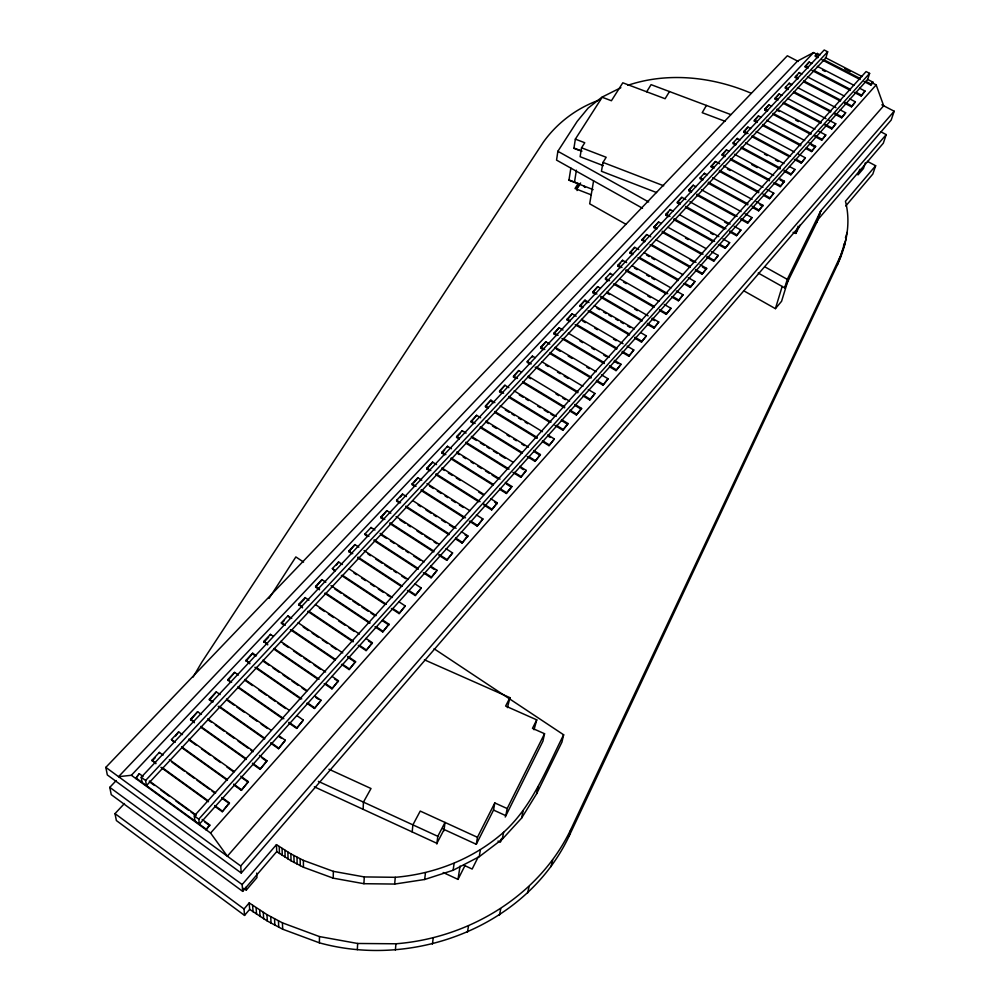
<?xml version="1.0" encoding="UTF-8"?>
<svg xmlns="http://www.w3.org/2000/svg" width="1000" height="1000" viewBox="0 0 1000 1000"><rect width="100%" height="100%" fill="white"/><g stroke="black" fill="none" stroke-linecap="round" stroke-linejoin="round"><path stroke-width="1.5" d="M306.812 703.213L314.425 708.462L321.037 700.263L314.7 695.913M319.525 589.763L315.65 587.188L315.65 586.35L321.962 579.637L325.825 582.212M867.4 161.363L875.65 165.738L845.438 201.287C851.062 222.638 846.525 245.162 837.387 264.85L569.062 836.2C526.075 926.8 413.888 968.962 319.413 942.837L319.45 936.575L282.45 922.862L266.975 914.625L249.2 902.913L244.037 908.988L244.537 915.413L116.375 820.562L115 813.625L124.462 803.525M321.037 700.263L314.425 708.462M321.962 579.637L315.65 587.188M342.438 564.513L338.587 561.975L332.375 568.575L334.938 571.125M324.212 683.575L331.925 688.85L338.438 680.775L332.025 676.388M338.587 561.975L336.5 565.025M434.087 648.75L563.638 734.788L561.95 742.1L536.638 793.725L521.613 818.088L502.262 839.225L479.212 856.737L453.113 870.275L424.675 879.488L394.675 884.062L363.913 883.7L333.212 878.162L333.35 871.35L303.375 860.375L290.863 853.875L276.45 844.638L242.15 884.575L242.675 891.363L111.237 794.65L109.787 787.35L116.225 780.562M331.925 688.85L338.438 680.775M351.413 553.65L348.837 551.087L354.95 544.6L358.85 547.15M341.475 664.362L349.137 669.562L355.55 661.6L347.9 656.413M354.95 544.6L348.812 551.938M349.137 669.562L355.55 661.6M374.938 530.013L371.05 527.487L365.037 533.888L365 534.738L367.587 536.425M371.012 528.35L371.05 527.487M358.288 645.362L366.062 650.6L372.388 642.75L365.913 638.4M363.1 809.3L363.45 802.113L371.012 788.525L328.95 769.237M366.062 650.6L372.388 642.75M357.337 949.688L357.65 943.475L319.45 936.575M383.512 519.475L380.938 517.8L380.975 516.95L386.9 510.65L390.838 513.188M363.913 883.7L364.275 876.925L333.35 871.35M386.9 510.65L380.938 517.8M374.975 626.788L382.713 631.95L388.95 624.2L382.512 619.913M382.713 631.95L388.95 624.2M406.425 496.575L402.512 494.075L396.675 500.262L396.625 501.138L399.237 502.812M402.512 494.075L400.513 497M391.4 608.5L399.1 613.6L405.25 605.95L398.837 601.725M421.775 480.225L417.875 477.75L412.125 483.85L412.062 484.712L414.675 486.375M405.25 605.95L399.1 613.6M417.875 477.75L413.975 482.688M407.4 590.413L415.213 595.538L421.275 588L414.775 583.75M429.45 470.637L426.863 469L426.925 468.125L432.587 462.113L436.55 464.613M394.675 884.062L395.262 877.3C434.988 873.988 473.562 858.737 503.6 832.3C532.537 806.062 546.475 768.85 563.638 734.788M421.275 588L415.213 595.538M432.587 462.113L426.863 469M395.363 950L395.95 943.787C468.512 938.1 538.9 896.188 570.8 829.525L840.15 256.65L844.737 244.488M444.475 454.725L441.838 453.075L441.925 452.2L447.5 446.275L451.438 448.738M423.3 572.712L431.075 577.775L437.05 570.337L430.575 566.138M447.413 447.15L447.5 446.275M437.05 570.337L431.075 577.775M412.188 831.925L412.887 824.862L420.238 811.075L477.45 837.3L476.287 844.287L443.038 829.013M459.212 439.012L456.6 437.388L456.688 436.512L462.175 430.675L466.1 433.113M438.95 555.288L446.688 560.288L452.575 552.95L446.012 548.713M462.088 431.562L462.175 430.675M452.575 552.95L446.688 560.288M473.738 423.55L471.138 421.938L471.238 421.062L476.637 415.312L480.625 417.762M476.637 415.312L471.138 421.938M455.5 538.875L462.05 543.075L467.85 535.837L461.325 531.65M424.675 879.488L425.475 872.725M462.05 543.075L467.85 535.837M488.1 408.338L485.462 406.712L485.562 405.838L490.887 400.175L494.862 402.6M485.462 406.712L490.887 400.175M436.825 844.05L437.8 836.325L445.025 822.438L443.925 830.863M469.363 521.163L477.175 526.125L482.9 518.987L476.4 514.862M482.9 518.987L477.175 526.125M502.2 393.325L499.575 391.725L499.688 390.838L504.938 385.262L508.875 387.65M504.938 385.262L499.575 391.725M432.4 944.075L433.237 937.85M483.875 505L491.65 509.913L497.3 502.85L490.7 498.7M516.1 378.525L513.475 376.938L513.6 376.05L518.763 370.562L521.438 372.175M491.65 509.913L497.3 502.85M518.763 370.562L513.475 376.938M499.738 489.35L506.312 493.475L511.9 486.512L505.325 482.4M620.85 87.688L601.888 97.2L588.088 108.138L577.163 121.4L557.863 151.287L556.562 160.113L642.5 208.238M535.062 357.663L532.4 356.075L527.3 361.488L527.175 362.388L529.837 363.975M453.113 870.275L454.113 863.475M511.9 486.512L506.312 493.475M532.275 356.962L532.4 356.075M443.212 872.525L458 879.388L460.05 866.062M512.9 472.413L520.763 477.3L526.263 470.425L519.725 466.362M543.337 349.613L540.675 348.025L540.812 347.137L545.837 341.8L549.812 344.162M570.85 168.075L568.95 180.212L593.15 189.613M669.463 91.562L665.113 98.725L622.8 82.8L611.413 100.738L602.188 97.25L575.35 139.125L573.962 148.038L581.987 151.125M545.837 341.8L540.675 348.025M526.263 470.425L520.763 477.3M574.462 182.35L576.388 170.212M575.35 139.125L584.763 142.738L581.55 147.812L580.125 156.713L603.35 165.662M577.038 190.562L578.188 183.5L569 179.938M556.625 335.45L553.987 333.888L554.138 332.987L559.087 327.725L563.038 330.062M527.163 456.538L534.987 461.362L540.413 454.575L533.775 450.487M559.087 327.725L553.987 333.888M534.987 461.362L540.413 454.575M843.913 244.1L843.5 246.562L846.263 238.337M569.8 321.512L567.112 319.938L567.263 319.037L572.15 313.85L576.163 316.212M593.587 180.85L589.675 203.8L625.875 224.237M542.375 441.613L549 445.662L554.35 438.963L547.737 434.925M572.15 313.85L567.112 319.938M479.212 856.737L480.387 849.875M467.413 932.312L468.5 926.05M554.35 438.963L549 445.662M581.55 147.812L606.175 157.275L603 162.413L601.45 171.275L656.587 192.562M424.412 659.812L509.975 697.688L507.413 707.638M582.725 307.75L580.05 306.188L580.212 305.287L585.025 300.175L589.025 302.5M493.537 810.075L494.8 802.938L507.175 808.562L505.825 815.662L493.537 810.075L476.287 844.287M580.05 306.188L585.025 300.175M554.888 425.387L562.8 430.2L568.088 423.587L561.5 419.588M568.088 423.587L562.8 430.2M595.462 294.175L592.8 292.625L592.975 291.725L597.712 286.688L600.375 288.225M597.712 286.688L592.8 292.625M569.837 411.012L576.388 414.975L581.613 408.425L574.925 404.4M578.075 186.713L579.012 185.463L578.075 186.713A20.062 4.05 -69.1 0 1 576.413 188.325M612.938 274.938L610.237 273.387L605.55 278.363L605.388 279.262L608.088 280.825M576.388 414.975L581.613 408.425M500.975 839.225L500.412 842.188L498.013 841.087M610.062 274.288L610.237 273.387M502.262 839.225L503.6 832.3M583.125 395.962L589.788 399.963L594.938 393.5L588.288 389.525M620.475 267.625L617.788 266.075L617.962 265.175L622.575 260.275L626.613 262.575M594.938 393.5L589.788 399.963M622.4 261.175L622.575 260.275M596.362 381.225L602.987 385.175L608.075 378.787L601.462 374.85M632.7 254.6L630.025 253.075L630.2 252.175L634.75 247.338L638.763 249.613M509.975 697.688L505.625 706.05L536.75 719.862L534.025 729.737M634.75 247.338L630.025 253.075M608.075 378.787L602.987 385.175M499.438 915.163L500.737 908.825M521.613 818.088L523.062 811.087M644.75 241.762L642.087 240.25L642.275 239.35L646.762 234.575L650.763 236.825M609.4 366.688L616 370.6L621.025 364.288L614.438 360.4M646.762 234.575L642.087 240.25M621.025 364.288L616 370.6M536.75 719.862L532.475 728.35L544.538 733.713L542.962 741.112L505.213 817.025M656.7 229.125L653.988 227.6L654.188 226.7L658.612 221.988L661.325 223.512M622.125 352.287L628.825 356.225L633.787 350L627.087 346.075M658.612 221.988L653.988 227.6M536.638 793.725L538.188 786.612M633.787 350L628.825 356.225M668.438 216.637L665.738 215.125L665.938 214.213L670.3 209.575L673 211.075M670.1 210.475L670.3 209.575M634.788 338.162L641.462 342.062L646.363 335.913L641.038 332.8M646.363 335.913L641.462 342.062M680.013 204.3L677.325 202.812L677.525 201.9L681.838 197.312L685.863 199.55M681.838 197.312L677.325 202.812M647.288 324.25L653.925 328.1L658.763 322.025L652.138 318.188M691.425 192.138L688.75 190.662L688.962 189.75L693.213 185.225L695.95 186.737M658.763 322.025L653.925 328.1M527.575 893.088L529.062 886.65M693.213 185.225L688.75 190.662M659.463 310.45L666.213 314.337L671 308.325L664.25 304.45M707.175 174.788L704.45 173.3L700.25 177.75L700.037 178.663L702.763 180.162M671 308.325L666.213 314.337M704.237 174.213L704.45 173.3M671.6 296.913L678.325 300.775L683.05 294.825L676.338 290.988M713.875 168.312L711.162 166.838L711.388 165.925L715.537 161.513L719.6 163.725M683.05 294.825L678.325 300.775M715.537 161.513L711.162 166.838M724.862 156.625L722.163 155.15L722.387 154.238L726.475 149.9L729.175 151.35M683.587 283.575L690.275 287.387L694.938 281.512L688.25 277.712M726.475 149.9L722.163 155.15M694.938 281.512L690.275 287.387M551.025 866.6L552.65 860.05M843.188 247.8L839.938 258.8M740.025 139.9L737.275 138.425L733.238 142.713L733 143.625L735.688 145.075M695.4 270.413L702.062 274.188L706.663 268.375L700.013 264.625M737.038 139.338L737.275 138.425M702.062 274.188L706.663 268.375M746.45 133.713L743.713 132.25L743.95 131.337L747.938 127.1L750.662 128.562M747.938 127.1L743.713 132.25M706.9 257.35L713.675 261.163L718.238 255.425L711.462 251.625M718.238 255.425L713.675 261.163M757.013 122.463L754.287 121.013L754.525 120.1L758.462 115.913L761.175 117.362M569.062 836.2L570.8 829.525M758.462 115.913L754.287 121.013M718.388 244.55L725.138 248.325L729.638 242.65L722.9 238.888M729.638 242.65L725.138 248.325M767.438 111.363L764.725 109.925L764.963 109L768.85 104.875L771.562 106.312M768.85 104.875L764.725 109.925M729.725 231.925L736.45 235.662L740.9 230.037L734.188 226.325M777.725 100.388L775.025 98.963L775.275 98.05L779.112 93.975L781.875 95.425M740.9 230.037L736.45 235.662M779.112 93.975L775.025 98.963M740.913 219.462L747.6 223.162L752 217.613L745.163 213.837M791.988 84.65L789.237 83.212L785.45 87.238L785.2 88.15L787.962 89.6M752 217.613L747.6 223.162M788.988 84.125L789.237 83.212M798 78.9L795.25 77.475L795.5 76.562L799.25 72.575L801.988 74.013M753.162 207.838L758.612 210.825L762.962 205.338L756.162 201.612M799 73.5L799.25 72.575M758.612 210.825L762.962 205.338M807.913 68.338L805.175 66.925L805.438 66.013L809.137 62.075L811.862 63.487M764.05 195.7L769.475 198.663L773.775 193.225L767 189.537M809.137 62.075L805.175 66.925M773.775 193.225L769.475 198.663M819.975 54.85L817.262 53.438L815.438 55.388L815.175 56.3L817.887 57.7M817 54.363L817.262 53.438M773.45 182.987L780.2 186.65L784.438 181.275L779.05 178.363M780.2 186.65L784.438 181.275M784.05 171.175L790.775 174.8L794.975 169.488L789.475 166.525M827.663 51.788L825.888 57.9L146.45 785.6L145.612 780.462L141.237 777.275L824.2 50L827.663 51.788L145.612 780.462M794.975 169.488L790.775 174.8M794.375 159.425L801.213 163.1L805.375 157.838L798.538 154.175M805.375 157.838L801.213 163.1M806.075 148.65L811.525 151.55L815.625 146.35L808.825 142.725M811.525 151.55L815.625 146.35M814.912 136.55L821.7 140.15L825.763 135L818.988 131.412M793.088 232.35L795.875 233.425L798.075 226.213M825.763 135L821.7 140.15M743.587 290.7L775.4 308.65L782.175 286.45M824.987 125.337L831.737 128.9L835.763 123.8L828.85 120.162M758.225 273.038L784.675 287.85L787.288 279.363L820.837 210.75L886.225 134.613L880.763 131.75M835.763 123.8L831.737 128.9M788.425 279.062L781.575 301.288L775.4 308.65M834.775 114.175L841.663 117.788L845.638 112.75L840.138 109.862M845.638 112.75L841.663 117.788M844.6 103.238L851.45 106.812L855.387 101.825L849.912 98.975M784.675 287.85L816.725 222.5L819.75 213.225M816.725 222.5L820.688 211.1M817.212 221.438L820.837 210.75M855.387 101.825L851.45 106.812M854.3 92.438L861.125 95.975L865.013 91.037L859.562 88.212M869.613 73.375L867.675 79.45L199.35 824.163L198.775 819.163L194.3 815.913L866.087 71.562L869.613 73.375L198.775 819.163M865.013 91.037L861.125 95.975M864.075 81.562L870.863 85.075L872.938 82.175L867.5 79.362M872.938 82.175L870.863 85.075M859.837 169.275L857.975 174.913L863.45 168.5L865.325 162.875M845.45 237.65L847.3 232.162M837.387 264.85L840.15 256.65M875.65 165.738L872.837 174.025L845.738 206.012M886.225 134.613L883.312 143.212L818.138 219.325M881.85 104.825L894.175 111.225L891.175 120.075L241.262 873.037L107.325 774.938L105.825 767.362L787.337 55.775L798.3 61.463M501.012 840.85L502.375 838.088M507.175 808.562L544.538 733.713M795.875 233.425L800.05 225.037M478.237 856.925L472.163 869.05L463.988 865.263M477.45 837.3L494.8 802.938M458 879.388L464.913 865.7M444.1 829.5L436.912 843.325L314.337 786.825M193.088 677.075L201.775 662.262L543.3 142.25C557.188 122.688 577.212 107.8 599.812 99.838M706.413 105.438L702.2 112.688L725.238 121.35M646.675 91.788L651.087 84.65L730.812 114.588M578.987 185.588L580.6 182.987M578.188 183.5L575.025 188.55L591.025 194.762M269.05 598.425L295.85 556.938L303.562 562.062M244.537 915.413L249.662 909.375L249.2 902.913M243.825 888.263L246.287 890.088L256.962 877.6L256.688 873.1M242.675 891.363L276.725 851.6L276.45 844.638M241.262 873.037L240.712 865.987L894.175 111.225M876.162 84.887L883.662 105.775L227.35 856.213L210.588 833.037L876.162 84.887L872.075 82.788M209.713 824.938L206.125 829.788L209.713 824.938L202.162 819.45M214.737 806.275L222.262 811.712L229.4 802.887L221.887 797.475M233.725 784.887L241.337 790.337L248.363 781.65L240.763 776.213M252.512 763.962L260.087 769.338L267 760.775L259.438 755.425M270.975 743.388L278.512 748.7L285.325 740.25L278.938 735.775M288.975 723.088L296.613 728.4L303.325 720.088L296.975 715.675M222.262 811.712L229.4 802.887M241.337 790.337L248.363 781.65M260.087 769.338L267 760.775M278.512 748.7L285.325 740.25M296.613 728.4L303.325 720.088M139.288 773.713L135.7 778.438L139.288 773.713L143.062 776.45M155.875 763.7L152 760.212L159.338 752.412L163.088 755.113M174.088 742.163L171.438 739.55L178.65 731.888L182.463 734.6M194.425 722.738L190.55 719.25L197.638 711.725L201.425 714.4M211.925 701.862L209.338 699.3L216.3 691.888L220.138 694.575M230.413 682.262L227.8 679.675L234.65 672.4L238.475 675.05M249.812 663.825L245.963 660.387L252.7 653.225L256.5 655.837M267.7 644.875L263.812 641.413L270.45 634.375L273.012 636.125M283.962 625.325L281.375 622.762L287.9 615.837L291.725 618.425M302.55 607.85L298.65 604.4L305.075 597.587L308.95 600.2M152.125 760.987L155.262 757.65M175.662 735.962L178.65 731.888M190.637 720.05L197.638 711.725M209.412 700.1L216.3 691.888M227.862 680.487L234.65 672.4M246 661.2L252.7 653.225M263.85 642.237L268.587 637.212M281.4 623.587L284.188 620.625M298.663 605.237L304.012 599.562M441.838 453.075L444.625 450.112M456.6 437.388L460.25 433.5M617.788 266.075L620.55 263.137M665.738 215.125L668.35 212.338M795.25 77.475L797.125 75.487M813.562 52.575L797.513 61.05L118.575 776.675L131.363 775.275L813.562 52.575L817.638 54.688M627.812 85.312C667.837 71.812 712.525 76.75 750.987 93.162M357.65 943.475L395.95 943.787M364.275 876.925L395.262 877.3M276.725 851.6L291.038 860.788L303.45 867.25L333.212 878.162M249.662 909.375L267.312 921.025L282.675 929.212L319.413 942.837M573.913 148.338L579.525 150.5M603 162.413L663.7 185.787M318.375 781.375L437.8 836.325M825.413 57.65L862.075 76.562M844.862 68.737L850.3 71.55M815.438 55.388L818.15 56.788M823.587 59.6L860.288 78.55M865.725 81.35L871.162 84.162M821.963 59.812L860 79.463M817.312 66.325L854.112 85.388M822.5 70.062L825.225 71.475M805.438 66.013L808.162 67.425M813.625 70.263L850.487 89.4M855.95 92.238L861.413 95.075M812 70.462L850.212 90.312M807.463 76.862L844.438 96.112M795.5 76.562L798.25 77.987M803.737 80.85L840.763 100.188M844.887 102.325L851.737 105.913M803.475 81.762L840.487 101.088M797.5 87.537L836.012 107.7M785.45 87.238L788.213 88.688M793.725 91.575L830.925 111.1M835.05 113.263L841.938 116.875M793.462 92.487L830.65 112M787.4 98.338L826.087 118.713M775.275 98.05L777.975 99.475M783.375 102.325L821.213 122.287M825.263 124.425L832.025 127.987M783.125 103.238L820.938 123.2M776.975 109.175L814.925 129.262M776.737 110.1L779.438 111.525M795.688 120.138L798.4 121.562M764.963 109L767.675 110.45M773.112 113.325L811.112 133.488M815.188 135.65L821.975 139.25M772.862 114.237L810.85 134.4M766.625 120.262L804.737 140.55M811.275 145.087L815.362 147.25M754.525 120.1L757.25 121.55M762.7 124.462L800.888 144.825M806.338 147.738L811.787 150.65M762.463 125.375L800.625 145.738M756.137 131.488L794.425 151.988M743.95 131.337L748.05 133.537M752.163 135.738L790.525 156.312M796 159.25L801.488 162.2M751.925 136.65L788.888 156.488M745.512 142.863L783.988 163.562M764.5 154.125L767.25 155.6M775.487 160.037L778.238 161.513M733.238 142.713L735.925 144.162M741.3 147.062L780.288 168.088M784.312 170.263L791.038 173.888M741.062 147.975L780.025 169M734.562 154.275L773.662 175.438M751.85 164.675L757.237 167.587M780.138 179.988L784.188 182.188M722.387 154.238L725.088 155.712M730.487 158.637L769.65 179.887M775.05 182.812L780.45 185.75M730.25 159.55L769.4 180.787M723.662 165.938L762.938 187.325M727.5 169.062L730.2 170.538M711.388 165.925L714.1 167.4M719.525 170.362L758.875 191.838M762.95 194.05L769.725 197.75M719.3 171.275L758.625 192.738M712.613 177.763L752.075 199.375M759.987 204.75L762.712 206.238M700.25 177.75L702.975 179.25M708.425 182.25L747.962 203.938M752.05 206.188L758.863 209.925M708.213 183.15L747.712 204.85M701.425 189.75L741.062 211.588M688.962 189.75L691.637 191.225M696.988 194.175L737.15 216.35M741.162 218.562L747.85 222.262M696.775 195.087L735.562 216.513M689.887 201.775L730.163 224.088M724.562 222.025L727.237 223.512M677.525 201.9L680.212 203.388M685.588 206.375L725.938 228.787M729.963 231.025L736.688 234.762M685.387 207.288L724.35 228.938M679.75 214.838L718.85 236.637M710.537 233.025L713.238 234.525M557.863 151.287L648.662 201.975M764.663 266.737L787.288 279.363M665.938 214.213L669.987 216.475M674.038 218.738L714.575 241.388M719.975 244.412L725.375 247.425M673.838 219.65L712.987 241.537M668.1 227.312L706.038 248.588M685.5 238.088L688.213 239.613M654.188 226.7L656.9 228.225M662.325 231.275L703.05 254.163M707.125 256.45L713.913 260.262M662.125 232.175L701.475 254.3M656.087 239.838L696.025 262.375M690.113 260.062L694.2 262.362M702.362 266.975L706.438 269.275M642.275 239.35L644.938 240.85M651.612 244.625L690.288 266.5M695.612 269.513L702.288 273.288M650.088 244.775L690.062 267.4M644.112 252.65L682.9 274.675M646.6 255.075L649.275 256.6M651.95 258.113L654.625 259.637M630.2 252.175L632.888 253.7M639.587 257.512L678.438 279.625M685.138 283.438L690.5 286.488M638.05 257.65L678.225 280.525M631.987 265.65L670.962 287.913M634.487 268.087L637.175 269.625M646.575 275L649.262 276.525M651.95 278.062L654.638 279.6M617.962 265.175L622 267.488M626.038 269.8L667.775 293.7M673.162 296.788L678.55 299.875M625.862 270.7L666.225 293.837M619.688 278.825L658.838 301.337M623.55 282.05L626.25 283.612M647.85 296.025L650.537 297.575M605.55 278.363L609.612 280.7M615.025 283.812L654.25 306.425M659.663 309.55L666.425 313.45M613.488 283.938L654.05 307.325M607 292.062L648.15 315.875M606.838 292.962L609.487 294.5M634.688 309.088L637.337 310.625M651.925 319.075L654.587 320.613M592.975 291.725L596.962 294.037M600.95 296.363L642.163 320.275M647.487 323.363L654.137 327.212M600.775 297.262L641.975 321.163M594.35 305.613L634.362 328.925M584.862 301.075L587.525 302.625M596.85 308.062L599.525 309.613M603.525 311.95L606.188 313.5M608.85 315.05L611.512 316.613M615.513 318.938L618.175 320.487M620.85 322.05L623.513 323.6M627.513 325.925L630.175 327.488M580.212 305.287L582.875 306.85M589.562 310.75L629.637 334.15M634.987 337.275L641.663 341.175M588.062 310.863L629.45 335.05M581.525 319.35L623.062 343.713M582.7 321.037L585.388 322.612M594.763 328.1L597.438 329.675M613.513 339.1L616.188 340.675M567.263 319.037L569.95 320.613M576.663 324.562L616.938 348.237M622.3 351.4L629.012 355.337M575.163 324.675L616.75 349.125M568.312 333.175L609.163 357.287M580.013 341.062L582.65 342.625M591.862 348.062L594.5 349.625M603.725 355.062L606.35 356.625M614.25 361.287L618.2 363.625M554.138 332.987L558.1 335.325M563.375 338.45L604.3 362.675M609.587 365.8L616.188 369.712M561.912 338.575L604.125 363.562M555.112 347.312L596.163 371.712M556.287 348.988L560.262 351.35M568.2 356.075L572.163 358.425M586.725 367.088L589.375 368.663M540.812 347.137L544.8 349.5M550.1 352.663L591.225 377.175M596.538 380.337L603.175 384.288M549.963 353.562L591.062 378.062M541.712 361.65L582.962 386.337M545.562 364.925L548.225 366.525M557.537 372.088L560.2 373.688M564.188 376.075L568.175 378.462M527.3 361.488L531.3 363.888M536.638 367.088L577.962 391.887M583.3 395.087L589.963 399.087M535.163 367.175L577.8 392.762M528.125 376.2L569.575 401.175M528 377.088L530.662 378.7M556.062 394L558.725 395.613M562.737 398.038L565.413 399.637M574.763 405.288L581.45 409.312M513.6 376.05L517.537 378.438M522.775 381.6L564.75 406.962M570 410.138L576.562 414.1M522.65 382.488L564.6 407.837M514.138 390.85L556.237 416.4M519.275 394.925L523.225 397.325M525.85 398.913L528.475 400.513M537.688 406.1L540.312 407.7M544.263 410.087L548.2 412.488M550.837 414.087L553.462 415.675M561.35 420.462L566.613 423.663M499.688 390.838L503.638 393.237M508.913 396.45L551.087 422.113M556.362 425.325L562.95 429.325M508.787 397.337L549.625 422.188M500.15 405.825L542.45 431.688M490.788 401.062L493.425 402.675M505.312 409.95L509.275 412.362M511.925 413.988L514.562 415.6M518.525 418.025L521.175 419.637M525.138 422.062L527.775 423.675M547.6 435.788L550.237 437.413M485.562 405.838L488.212 407.45M494.837 411.512L537.225 437.488M542.525 440.737L549.138 444.8M494.725 412.4L537.087 438.363M485.938 421.037L528.462 447.212M485.838 421.925L488.488 423.55M492.475 426.012L496.45 428.462M507.075 435L509.738 436.637M513.713 439.087L516.375 440.725M521.688 443.988L524.338 445.625M533.625 451.35L540.275 455.438M471.238 421.062L475.15 423.475M480.363 426.688L522.087 452.45M528.6 456.475L535.125 460.5M480.262 427.575L521.95 453.312M471.337 436.362L513.188 462.312M472.537 438.05L476.463 440.475M480.387 442.912L484.3 445.337M486.912 446.962L489.525 448.587M493.45 451.012L497.375 453.45M499.988 455.075L505.213 458.312M520.9 468.038L523.513 469.663M456.688 436.512L459.312 438.137M465.863 442.212L509.1 469.1M514.338 472.362L520.887 476.438M465.763 443.088L507.663 469.15M456.7 452.025L500.062 479.125M456.6 452.9L459.225 454.538M463.175 457L465.8 458.65M471.05 461.925L473.675 463.575M477.612 466.037L481.562 468.5M485.5 470.962L489.438 473.425M492.062 475.062L497.325 478.35M506.512 484.087L510.45 486.55M441.925 452.2L445.875 454.675M451.138 457.975L493.275 484.375M499.862 488.488L506.438 492.612M451.05 458.85L493.162 485.225M441.838 467.938L484.1 494.538M441.75 468.812L444.387 470.462M448.35 472.962L452.312 475.45M456.262 477.95L460.225 480.438M478.713 492.075L482.663 494.562M494.55 502.05L497.188 503.713M426.925 468.125L430.825 470.588M436.012 473.85L480.1 501.688M483.988 504.137L491.763 509.05M435.925 474.725L478.688 501.725M426.975 483.525L469.9 510.737M429.5 486.037L433.4 488.512M437.3 490.988L441.2 493.462M445.1 495.925L447.7 497.575M451.6 500.05L455.5 502.525M459.4 505L463.288 507.475M412.125 483.85L416.037 486.337M421.25 489.65L465.55 517.825M470.763 521.138L477.275 525.275M421.175 490.513L464.15 517.85M412.962 500.75L456.087 528.312M418.125 504.963L420.737 506.625M425.962 509.963L431.188 513.3M433.8 514.975L436.413 516.65M441.637 519.987L445.55 522.487M449.462 524.987L453.387 527.5M465.138 535.013L467.75 536.675M396.675 500.262L400.6 502.788M405.838 506.138L449.05 533.837M455.6 538.025L462.15 542.225M405.788 507L448.963 534.688M396.1 516.575L439.438 544.487M399.975 519.963L405.225 523.35M407.85 525.037L410.475 526.737M417.038 530.962L422.287 534.338M424.913 536.038L430.163 539.412M434.1 541.95L436.725 543.638M380.975 516.95L384.85 519.45M390.012 522.775L433.875 551.112M439.038 554.438L446.775 559.438M389.963 523.638L433.787 551.95M380.112 533.375L424.113 561.938M381.362 535.062L386.538 538.425M390.412 540.938L394.288 543.462M398.175 545.988L403.338 549.338M405.925 551.025L408.512 552.7M413.688 556.062L420.15 560.25M430.5 566.975L434.375 569.487M365.037 533.888L368.925 536.413M374.113 539.788L418.188 568.488M424.675 572.712L431.15 576.938M374.075 540.65L418.125 569.338M364.05 550.55L408.275 579.487M367.912 553.962L370.513 555.662M375.712 559.062L382.212 563.312M384.812 565.013L391.312 569.263M393.913 570.975L396.512 572.675M401.712 576.075L405.613 578.625M348.837 551.087L352.75 553.663M357.95 557.075L402.25 586.15M408.775 590.425L415.288 594.712M357.925 557.925L400.9 586.138M348.837 568.75L392.425 597.5M353.938 572.975L356.5 574.663M361.625 578.038L365.475 580.575M370.6 583.962L374.438 586.5M378.288 589.025L383.4 592.413M387.25 594.95L389.812 596.638M332.375 568.575L334.95 570.275M342.65 575.375L386.312 604.275M392.738 608.525L399.162 612.762M341.35 575.375L384.988 604.25M330.988 585.638L376.075 615.625M334.837 589.05L341.275 593.325M343.837 595.037L350.275 599.325M352.85 601.038L359.288 605.325M361.863 607.038L368.3 611.312M370.875 613.025L374.738 615.6M382.463 620.737L388.9 625.025M315.65 586.35L319.525 588.925M325.975 593.237L369.862 622.513M376.312 626.825L382.762 631.125M324.675 593.212L369.825 623.337M315.425 604.538L359.45 634.062M319.312 607.975L324.487 611.45M328.363 614.05L333.537 617.525M338.713 620.988L345.188 625.337M349.062 627.938L354.237 631.413M368.475 640.962L372.35 643.562M298.65 604.4L302.475 606.975M308.837 611.25L353.375 641.225M359.738 645.5L366.1 649.788M307.738 611.35L353.1 641.875M298.113 622.737L342.788 652.962M290.462 618.387L287.9 615.837M303.225 627.025L308.325 630.475M312.15 633.062L318.538 637.375M322.362 639.963L327.463 643.425M331.287 646.012L336.388 649.463M347.875 657.225L355.525 662.412M281.375 622.762L285.212 625.363M291.613 629.7L335.087 659.212M342.762 664.425L349.162 668.763M290.35 629.663L335.075 660.025M280.712 641.375L325.613 672.013M283.3 643.95L288.425 647.45M293.55 650.95L301.238 656.2M303.812 657.95L310.212 662.325M314.062 664.95L320.475 669.325M334.575 678.95L338.425 681.575M263.812 641.413L267.675 644.062M274.1 648.462L319.088 679.25M325.513 683.65L331.938 688.05M274.125 649.275L317.8 679.175M262.825 660.2L307.113 690.688M252.738 654.05L255.275 655.788M262.863 661.012L269.175 665.362M272.975 667.975L279.3 672.325M283.087 674.938L289.413 679.3M291.938 681.038L298.263 685.387M302.062 688L305.85 690.612M315.975 697.575L318.5 699.312M245.963 660.387L249.762 663.012M256.1 667.387L301.737 698.913M308.075 703.288L314.425 707.663M254.875 667.325L300.487 698.838M244.825 679.463L289.337 710.375M244.875 680.275L252.5 685.562M258.863 689.987L266.488 695.275M269.025 697.038L275.375 701.462M277.925 703.225L285.55 708.512M227.8 679.675L231.625 682.337M237.987 686.787L283.863 718.737M288.962 722.3L296.6 727.625M238.05 687.588L282.613 718.65M226.525 699.062L271.262 730.4M226.588 699.862L234.25 705.225M236.812 707.025L244.475 712.387M249.587 715.975L257.25 721.338M261.075 724.025L267.462 728.5M278.962 736.562L281.512 738.35M209.338 699.3L213.1 701.95M219.387 706.375L264.65 738.188M270.938 742.613L278.475 747.913M218.2 706.287L264.688 738.975M207.725 718.85L253.125 750.962M207.812 719.65L211.588 722.325M215.362 725L224.188 731.237M226.713 733.025L234.275 738.363M238.05 741.038L248.137 748.175M250.65 749.95L253.175 751.737M262 757.975L265.775 760.65M190.55 719.25L194.338 721.95M200.662 726.425L246.15 758.7M252.463 763.188L260.038 768.562M200.738 727.212L246.2 759.475M188.8 739.125L234.425 771.7M188.888 739.912L196.488 745.337M201.55 748.95L210.413 755.288M214.213 758L220.55 762.513M226.887 767.038L233.212 771.562M242.075 777.887L248.412 782.412M171.438 739.55L175.25 742.288M181.6 746.825L227.312 779.575M233.663 784.125L241.287 789.575M181.7 747.613L227.375 780.337M169.35 759.625L215.637 792.975M171.95 762.2L184.45 771.213M186.95 773.012L194.462 778.413M196.962 780.212L209.462 789.225M211.962 791.025L214.462 792.825M221.962 798.238L229.462 803.637M152 760.212L155.762 762.925M162.025 767.463L208.4 800.987M214.662 805.525L222.188 810.962M160.888 767.325L208.475 801.75M149.35 781.025L195.875 814.875M149.475 781.8L154.5 785.45M160.787 790.025L169.575 796.425M175.863 801L188.425 810.138M190.938 811.963L195.963 815.625M204.762 822.025L209.788 825.688M135.562 777.675L206.038 829.038M131.363 775.275L210.588 833.037M105.825 767.362L240.712 865.987M109.787 787.35L242.15 884.575M115 813.625L244.037 908.988M141.237 777.275L142.088 782.425M159.338 752.412L159.45 753.188M194.3 815.913L194.9 820.925M246.075 887.1L246.287 890.088M252.625 905.362L253.062 911.812M256.112 907.763L256.525 914.2M259.675 910.1L260.062 916.525M263.288 912.387L263.65 918.8M266.975 914.625L267.312 921.025M270.738 916.787L271.05 923.175M274.562 918.888L274.85 925.263M278.463 920.913L278.725 927.275M270.45 634.375L270.475 635.2M282.45 922.862L282.675 929.212M279.225 846.575L279.475 853.525M282.062 848.475L282.288 855.413M284.938 850.312L285.15 857.25M287.875 852.125L288.062 859.05M290.863 853.875L291.038 860.788M293.913 855.575L294.062 862.487M297.013 857.225L297.137 864.125M300.163 858.825L300.262 865.713M303.375 860.375L303.45 867.25M305.075 597.587L305.075 598.425M585.1 187.425A28.763 5.675 -69.2 0 1 584.025 186.112"/></g></svg>
